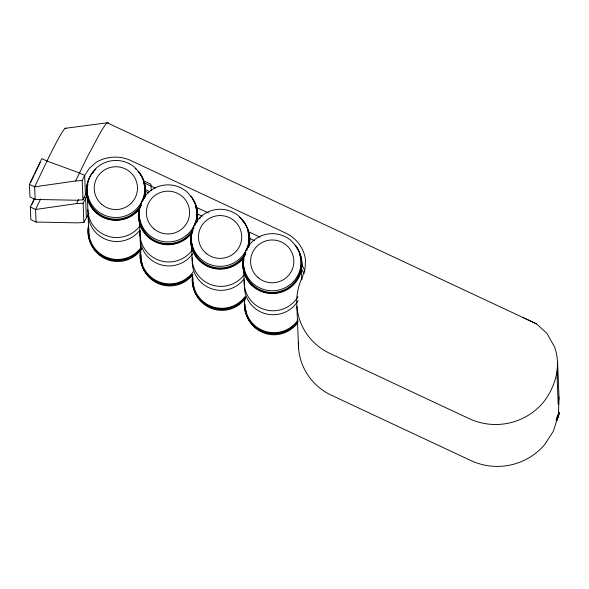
<?xml version="1.0" encoding="UTF-8"?>
<svg xmlns="http://www.w3.org/2000/svg" width="589" height="589" viewBox="0 0 589 589"><rect width="100%" height="100%" fill="white"/><g stroke="black" fill="none" stroke-linecap="round" stroke-linejoin="round"><path stroke-width="0.88" d="M558.431 412.815L559.079 398.517L558.733 396.809M558.887 412.977C559.071 411.306 556.679 418.772 557.503 417.336M558.755 413.5L558.365 414.825M557.569 417.954L558.343 415.466L556.59 420.966L558.276 415.554M557.054 418.087C559.594 409.458 555.353 421.753 556.23 420.443M557.319 418.764L553.358 431.214L544.575 444.754A62.007 61.352 -2.3 0 1 470.758 460.51L331.342 395.212A57.685 57.067 -2.3 0 1 298.402 342.135M557.901 416.232L558.129 415.539M556.598 419.456L556.826 418.794M29.45 184.409L41.812 158.618L47.017 161.055L79.456 172.96L84.669 175.404L85.442 194.672L82.968 199.833L76.393 200.238L35.163 199.421L29.951 196.976L29.45 184.409L34.663 186.846L75.628 180.963L82.202 180.558L84.669 175.404L89.58 168.064L96.287 162.225C106.697 156.122 119.876 155.415 130.832 160.547L285.886 233.17C296.473 238.206 304.27 248.462 305.507 260.213L305.043 268.974L302.267 277.316A57.685 57.067 -2.3 0 0 329.671 353.312L469.087 418.61A62.007 61.352 -2.3 0 0 542.896 402.854C555.346 387.422 561.575 366.005 554.507 346.862L546.879 333.271L536.365 323.803L522.612 317.338M30.702 182.251L33.867 175.647M34.655 173.991L40.192 162.439M88.799 213.461L83.881 222.458L77.299 222.863L36.069 222.046L30.856 219.601L30.356 207.033L34.221 198.972M31.607 204.876L34.376 199.097M40.589 198.994L35.568 209.478L36.069 222.046M75.628 180.963L86.826 157.933L99.674 133.836A66.336 4.476 -64.9 0 1 108.273 123.27M30.356 207.033L35.568 209.478L76.533 203.588L78.447 199.59M83.881 222.458L83.108 203.183L87.511 195.136M85.442 194.672L86.892 192.404M65.114 128.343L107.198 122.799L536.365 323.803M76.533 203.588L83.108 203.183M143.628 180.867L150.961 184.298L151.211 190.541M143.701 182.642L155.194 188.024M196.019 207.144L208.521 212.997M248.514 231.727L260.176 237.19M145.579 189.658L149.65 191.565M197.109 213.792L202.108 216.134M249.596 238.376L254.595 240.717M144.835 191.05L148.907 192.956M84.087 197.33L85.574 198.029L86.347 217.297M301.244 268.437L304.115 273.767M301.325 263.622L304.336 269.644L304.859 272.147M301.266 266.471L301.804 279.915A28.839 28.537 -2.3 0 0 301.487 277.456M296.893 306.383L298.564 348.276M243.699 269.328L244.31 284.575M191.506 243.124L192.191 260.161M139.46 220.507L140.072 235.747M140.226 239.716L140.948 257.651M87.268 194.304L87.952 211.341M88.114 215.309L88.829 233.244M82.202 180.558L82.968 199.833M35.163 199.421L34.663 186.846L47.017 161.055A43.262 2.916 -64.9 0 1 65.806 128.652M245.326 296.238A28.839 28.537 -2.3 0 1 193.03 277.912M245.422 297.762A29.56 29.251 -2.3 0 1 192.75 274.916M193.928 287.388A28.839 28.537 -2.3 0 1 193.082 282.477M245.414 298.336A28.839 28.537 -2.3 0 1 194.215 289.869M192.794 274.592A28.839 28.537 -2.3 0 1 141.345 262.208M244.111 278.98A28.839 28.537 -2.3 0 1 192.272 260.817M193.207 271.831A28.839 28.537 -2.3 0 1 140.852 255.17M192.493 253.896A28.839 28.537 -2.3 0 1 140.263 234.739M245.407 297.342A29.56 29.251 -2.3 0 1 192.736 274.496M141.088 247.417A28.839 28.537 -2.3 0 1 88.865 228.26M141.183 248.941A29.56 29.251 -2.3 0 1 88.512 226.095M89.69 238.567A28.839 28.537 -2.3 0 1 88.851 233.656M141.176 249.515A28.839 28.537 -2.3 0 1 89.984 241.048M139.873 230.159A28.839 28.537 -2.3 0 1 88.033 211.996M141.169 248.521A29.56 29.251 -2.3 0 1 88.497 225.675M297.924 319.96A28.839 28.537 -2.3 0 1 245.09 303.99M297.541 322.168A29.56 29.251 -2.3 0 1 245.223 297.666M292.983 325.989A28.839 28.537 -2.3 0 1 291.018 327.55M246.519 313.392A28.839 28.537 -2.3 0 1 245.201 306.891M298.012 322.058A28.839 28.537 -2.3 0 1 246.114 313.473M298.1 300.611A28.839 28.537 -2.3 0 1 244.501 283.559M298.034 321.064A29.56 29.251 -2.3 0 1 245.208 297.246M192.235 274.673A29.56 29.251 -2.3 0 1 140.992 248.845M188.105 277.706A28.839 28.537 -2.3 0 1 186.779 278.73M142.28 264.571A28.839 28.537 -2.3 0 1 140.97 258.07M192.213 274.253A29.56 29.251 -2.3 0 1 140.97 248.425M192.787 248.735A28.839 28.537 -2.3 0 1 191.469 242.226M248.963 237.573A28.839 28.537 -2.3 0 1 249.051 239.222M247.881 231.448A28.839 28.537 -2.3 0 1 246.931 250.178M245.893 252.431A28.839 28.537 -2.3 0 1 191.491 236.83M191.837 234.37A28.839 28.537 -2.3 0 1 192.183 232.751M239.348 217.186A29.56 29.251 -2.3 0 1 248.705 247.203M245.709 254.242A29.56 29.251 -2.3 0 1 207.534 265.919A29.56 29.251 -2.3 0 1 192.493 229.32M194.694 224.718A29.56 29.251 -2.3 0 1 197.676 220.558M199.428 218.688A29.56 29.251 -2.3 0 1 200.694 217.525M243.809 257.503A29.56 29.251 -2.3 0 1 191.712 232.176M242.432 220.581A29.56 29.251 -2.3 0 1 249.294 245.142M195.253 205.465A28.839 28.537 -2.3 0 1 195.121 224.991M194.142 227.28A28.839 28.537 -2.3 0 1 139.718 209.956M244.45 274.341A28.839 28.537 -2.3 0 1 192.095 257.68M192.331 249.927A28.839 28.537 -2.3 0 1 140.101 230.77M88.549 199.907A28.839 28.537 -2.3 0 1 87.231 193.406M144.725 188.752A28.839 28.537 -2.3 0 1 144.82 191.234M143.65 182.627A28.839 28.537 -2.3 0 1 142.7 201.357M141.662 203.603A28.839 28.537 -2.3 0 1 87.253 188.009M87.599 185.55A28.839 28.537 -2.3 0 1 87.945 183.93M138.179 171.34A29.56 29.251 -2.3 0 1 144.474 198.383M141.47 205.421A29.56 29.251 -2.3 0 1 97.48 213.505A29.56 29.251 -2.3 0 1 95.816 169.279M135.117 168.366A29.56 29.251 -2.3 0 1 136.383 169.492M140.086 207.998A29.56 29.251 -2.3 0 1 86.76 186.669M86.9 185.837A29.56 29.251 -2.3 0 1 89.27 178.57M92.392 173.475A29.56 29.251 -2.3 0 1 93.46 172.157M138.194 171.76A29.56 29.251 -2.3 0 1 145.063 196.321M140.211 225.521A28.839 28.537 -2.3 0 1 87.864 209.691M196.881 217.312A28.839 28.537 -2.3 0 1 196.608 219.793M140.197 222.73A28.839 28.537 -2.3 0 1 139.431 218.637M190.858 196.402A29.56 29.251 -2.3 0 1 196.586 222.797M193.14 230.564A29.56 29.251 -2.3 0 1 140.373 204.906M143.024 199.583A29.56 29.251 -2.3 0 1 145.019 196.8M192.691 231.705A29.56 29.251 -2.3 0 1 139.593 207.77M192.426 198.854A29.56 29.251 -2.3 0 1 197.175 220.735M301.119 266.132A28.839 28.537 -2.3 0 1 300.846 268.613M299.374 274.231A28.839 28.537 -2.3 0 1 298.741 275.77M244.435 271.551A28.839 28.537 -2.3 0 1 243.669 267.458M299.484 254.286A28.839 28.537 -2.3 0 1 274.651 292.335A28.839 28.537 -2.3 0 1 243.949 258.777M295.089 245.223A29.56 29.251 -2.3 0 1 277.257 292.726A29.56 29.251 -2.3 0 1 244.612 253.726M247.262 248.403A29.56 29.251 -2.3 0 1 249.257 245.62M297.938 296.65A28.839 28.537 -2.3 0 1 244.273 280.423M296.665 247.674A29.56 29.251 -2.3 0 1 277.706 293.072A29.56 29.251 -2.3 0 1 243.61 257.415M557.157 378.447L558.195 404.393L558.976 396.404L557.606 362.176L557.157 378.447M557.805 417.815L559.55 412.58L557.805 417.815M295.987 245.981L290.937 240.459A28.839 28.537 -2.3 0 0 244.442 254.676A28.839 28.537 -2.3 0 0 277.08 290.348A28.839 28.537 -2.3 0 0 295.987 245.981M243.868 221.574L238.817 216.053A28.839 28.537 -2.3 0 0 192.331 230.27A28.839 28.537 -2.3 0 0 224.961 265.933A28.839 28.537 -2.3 0 0 243.868 221.574M191.749 197.16L186.698 191.639A28.839 28.537 -2.3 0 0 140.211 205.856A28.839 28.537 -2.3 0 0 172.842 241.527A28.839 28.537 -2.3 0 0 191.749 197.16M139.63 172.754L134.579 167.232A28.839 28.537 -2.3 0 0 88.092 181.441A28.839 28.537 -2.3 0 0 120.723 217.113A28.839 28.537 -2.3 0 0 139.63 172.754M206.091 253.285A21.631 21.403 -2.3 0 0 241.38 240.805A21.631 21.403 -2.3 0 0 212.835 216.818A21.631 21.403 -2.3 0 0 206.091 253.285M101.853 204.464A21.631 21.403 -2.3 0 0 137.141 191.985A21.631 21.403 -2.3 0 0 108.597 167.998A21.631 21.403 -2.3 0 0 101.853 204.464M153.972 228.878A21.631 21.403 -2.3 0 0 189.26 216.391A21.631 21.403 -2.3 0 0 160.716 192.404A21.631 21.403 -2.3 0 0 153.972 228.878M258.21 277.699A21.631 21.403 -2.3 0 0 293.499 265.212A21.631 21.403 -2.3 0 0 264.954 241.225A21.631 21.403 -2.3 0 0 258.21 277.699"/></g></svg>
